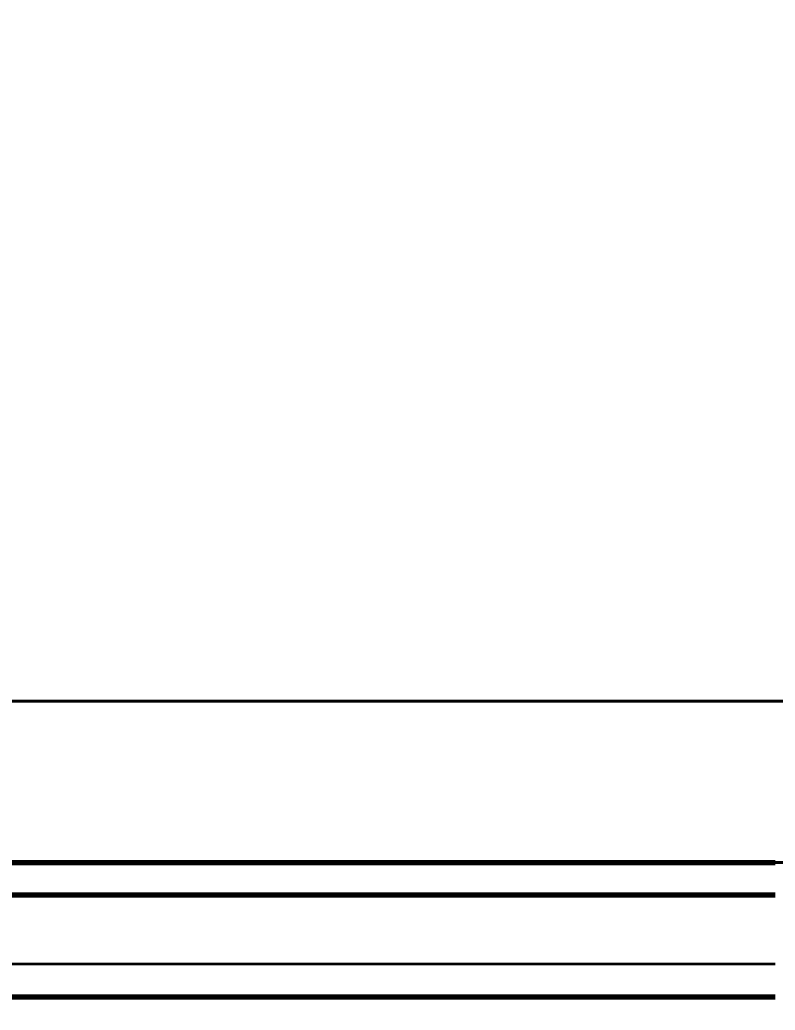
# Model space of a CAD drawing. Header units: millimetres. Extents: x 0 to 1554, y 0 to 420.
# Drawn here: x 92.26 to 106.31, y 305.52 to 323.95 of the extents above; entities that cross this region are included whole.
import ezdxf

# ---------------------------------------------------------------- set-up
doc = ezdxf.new("R2010")
doc.units = ezdxf.units.MM
doc.linetypes.add('IRAM-E-TRAZOS', pattern=[5, 4, -1])
for name, color, linetype, lineweight in [('01-VISIBLE', 7, 'CONTINUOUS', 70), ('02-OCULTA', 4, 'IRAM-E-TRAZOS', 35), ('04-COTA', 3, 'CONTINUOUS', 18)]:
    doc.layers.add(name, color=color, linetype=linetype, lineweight=lineweight)
doc.styles.add('ISO3098', font='isocpeur.ttf')
doc.dimstyles.new('FLAMA-IRAM', dxfattribs={"dimtxt": 3.5, "dimasz": 3.5, "dimexe": 2, "dimexo": 1.5, "dimgap": 1, "dimtad": 1, "dimdec": 1, "dimtxsty": 'ISO3098', "dimblk": 'IRAM_FLECHA', "dimblk1": 'IRAM_FLECHA', "dimblk2": 'IRAM_FLECHA', "dimcen": 2.5, "dimclrd": 256, "dimclre": 256, "dimclrt": 256, "dimazin": 3, "dimtfac": 1, "dimtmove": 0, "dimatfit": 3, "dimlwd": 18, "dimlwe": 18})

# ---------------------------------------------------------------- blocks, each defined once
blk = doc.blocks.new('IRAM_FLECHA')
blk.add_solid([(0, 0), (-1, 0.125), (-1, -0.125)])

msp = doc.modelspace()

# ---------------------------------------------------------------- linework, layer by layer
at = {"layer": '01-VISIBLE'}
for points in [[(92.092, 308.268), (92.293, 308.268), (92.493, 308.268), (92.693, 308.268), (92.893, 308.268), (93.094, 308.268), (93.294, 308.268), (93.494, 308.268), (93.694, 308.268), (93.895, 308.268), (94.095, 308.268), (94.295, 308.268), (94.495, 308.268), (94.696, 308.268), (94.896, 308.268), (95.096, 308.268), (95.296, 308.268), (95.497, 308.268), (95.697, 308.268), (95.897, 308.268), (96.098, 308.268), (96.298, 308.268), (96.498, 308.268), (96.698, 308.268), (96.899, 308.268), (97.099, 308.268), (97.299, 308.268), (97.499, 308.268), (97.7, 308.268), (97.9, 308.268), (98.1, 308.268), (98.3, 308.268), (98.501, 308.268), (98.701, 308.268), (98.901, 308.268), (99.101, 308.268), (99.302, 308.268), (99.502, 308.268), (99.702, 308.268), (99.902, 308.268), (100.103, 308.268), (100.303, 308.268), (100.503, 308.268), (100.704, 308.268), (100.904, 308.268), (101.104, 308.268), (101.304, 308.268), (101.505, 308.268), (101.705, 308.268), (101.905, 308.268), (102.105, 308.268), (102.306, 308.268), (102.506, 308.268), (102.706, 308.268), (102.906, 308.268), (103.107, 308.268), (103.307, 308.268), (103.507, 308.268), (103.707, 308.268), (103.908, 308.268), (104.108, 308.268), (104.308, 308.268), (104.509, 308.268), (104.709, 308.268), (104.909, 308.268), (105.109, 308.268), (105.31, 308.268), (105.51, 308.268), (105.71, 308.268), (105.91, 308.268), (106.111, 308.268), (106.311, 308.268)], [(106.311, 307.658), (106.11, 307.658), (105.91, 307.658), (105.71, 307.658), (105.51, 307.658), (105.309, 307.658), (105.109, 307.658), (104.909, 307.658), (104.709, 307.658), (104.508, 307.658), (104.308, 307.658), (104.108, 307.658), (103.908, 307.658), (103.707, 307.658), (103.507, 307.658), (103.307, 307.658), (103.106, 307.658), (102.906, 307.658), (102.706, 307.658), (102.506, 307.658), (102.305, 307.658), (102.105, 307.658), (101.905, 307.658), (101.705, 307.658), (101.504, 307.658), (101.304, 307.658), (101.104, 307.658), (100.904, 307.658), (100.703, 307.658), (100.503, 307.658), (100.303, 307.658), (100.103, 307.658), (99.902, 307.658), (99.702, 307.658), (99.502, 307.658), (99.301, 307.658), (99.101, 307.658), (98.901, 307.658), (98.701, 307.658), (98.5, 307.658), (98.3, 307.658), (98.1, 307.658), (97.9, 307.658), (97.699, 307.658), (97.499, 307.658), (97.299, 307.658), (97.099, 307.658), (96.898, 307.658), (96.698, 307.658), (96.498, 307.658), (96.297, 307.658), (96.097, 307.658), (95.897, 307.658), (95.697, 307.658), (95.496, 307.658), (95.296, 307.658), (95.096, 307.658), (94.896, 307.658), (94.695, 307.658), (94.495, 307.658), (94.295, 307.658), (94.095, 307.658), (93.894, 307.658), (93.694, 307.658), (93.494, 307.658), (93.294, 307.658), (93.093, 307.658), (92.893, 307.658), (92.693, 307.658), (92.492, 307.658), (92.292, 307.658), (92.092, 307.658)], [(92.092, 305.768), (92.293, 305.768), (92.493, 305.768), (92.693, 305.768), (92.893, 305.768), (93.094, 305.768), (93.294, 305.768), (93.494, 305.768), (93.694, 305.768), (93.895, 305.768), (94.095, 305.768), (94.295, 305.768), (94.495, 305.768), (94.696, 305.768), (94.896, 305.768), (95.096, 305.768), (95.296, 305.768), (95.497, 305.768), (95.697, 305.768), (95.897, 305.768), (96.098, 305.768), (96.298, 305.768), (96.498, 305.768), (96.698, 305.768), (96.899, 305.768), (97.099, 305.768), (97.299, 305.768), (97.499, 305.768), (97.7, 305.768), (97.9, 305.768), (98.1, 305.768), (98.3, 305.768), (98.501, 305.768), (98.701, 305.768), (98.901, 305.768), (99.101, 305.768), (99.302, 305.768), (99.502, 305.768), (99.702, 305.768), (99.902, 305.768), (100.103, 305.768), (100.303, 305.768), (100.503, 305.768), (100.704, 305.768), (100.904, 305.768), (101.104, 305.768), (101.304, 305.768), (101.505, 305.768), (101.705, 305.768), (101.905, 305.768), (102.105, 305.768), (102.306, 305.768), (102.506, 305.768), (102.706, 305.768), (102.906, 305.768), (103.107, 305.768), (103.307, 305.768), (103.507, 305.768), (103.707, 305.768), (103.908, 305.768), (104.108, 305.768), (104.308, 305.768), (104.509, 305.768), (104.709, 305.768), (104.909, 305.768), (105.109, 305.768), (105.31, 305.768), (105.51, 305.768), (105.71, 305.768), (105.91, 305.768), (106.111, 305.768), (106.311, 305.768)]]:
    msp.add_lwpolyline(points, dxfattribs=at)
at = {"layer": '02-OCULTA'}
for points in [[(106.511, 311.268), (106.31, 311.268), (106.11, 311.268), (105.91, 311.268), (105.709, 311.268), (105.509, 311.268), (105.309, 311.268), (105.109, 311.268), (104.908, 311.268), (104.708, 311.268), (104.508, 311.268), (104.308, 311.268), (104.107, 311.268), (103.907, 311.268), (103.707, 311.268), (103.506, 311.268), (103.306, 311.268), (103.106, 311.268), (102.906, 311.268), (102.705, 311.268), (102.505, 311.268), (102.305, 311.268), (102.105, 311.268), (101.904, 311.268), (101.704, 311.268), (101.504, 311.268), (101.303, 311.268), (101.103, 311.268), (100.903, 311.268), (100.703, 311.268), (100.502, 311.268), (100.302, 311.268), (100.102, 311.268), (99.902, 311.268), (99.701, 311.268), (99.501, 311.268), (99.301, 311.268), (99.1, 311.268), (98.9, 311.268), (98.7, 311.268), (98.5, 311.268), (98.299, 311.268), (98.099, 311.268), (97.899, 311.268), (97.698, 311.268), (97.498, 311.268), (97.298, 311.268), (97.098, 311.268), (96.897, 311.268), (96.697, 311.268), (96.497, 311.268), (96.297, 311.268), (96.096, 311.268), (95.896, 311.268), (95.696, 311.268), (95.495, 311.268), (95.295, 311.268), (95.095, 311.268), (94.895, 311.268), (94.694, 311.268), (94.494, 311.268), (94.294, 311.268), (94.094, 311.268), (93.893, 311.268), (93.693, 311.268), (93.493, 311.268), (93.292, 311.268), (93.092, 311.268), (92.892, 311.268), (92.692, 311.268), (92.491, 311.268), (92.291, 311.268), (92.091, 311.268)], [(92.091, 311.268), (92.291, 311.268), (92.491, 311.268), (92.692, 311.268), (92.892, 311.268), (93.092, 311.268), (93.292, 311.268), (93.493, 311.268), (93.693, 311.268), (93.893, 311.268), (94.094, 311.268), (94.294, 311.268), (94.494, 311.268), (94.694, 311.268), (94.895, 311.268), (95.095, 311.268), (95.295, 311.268), (95.495, 311.268), (95.696, 311.268), (95.896, 311.268), (96.096, 311.268), (96.297, 311.268), (96.497, 311.268), (96.697, 311.268), (96.897, 311.268), (97.098, 311.268), (97.298, 311.268), (97.498, 311.268), (97.698, 311.268), (97.899, 311.268), (98.099, 311.268), (98.299, 311.268), (98.5, 311.268), (98.7, 311.268), (98.9, 311.268), (99.1, 311.268), (99.301, 311.268), (99.501, 311.268), (99.701, 311.268), (99.902, 311.268), (100.102, 311.268), (100.302, 311.268), (100.502, 311.268), (100.703, 311.268), (100.903, 311.268), (101.103, 311.268), (101.303, 311.268), (101.504, 311.268), (101.704, 311.268), (101.904, 311.268), (102.105, 311.268), (102.305, 311.268), (102.505, 311.268), (102.705, 311.268), (102.906, 311.268), (103.106, 311.268), (103.306, 311.268), (103.506, 311.268), (103.707, 311.268), (103.907, 311.268), (104.107, 311.268), (104.308, 311.268), (104.508, 311.268), (104.708, 311.268), (104.908, 311.268), (105.109, 311.268), (105.309, 311.268), (105.509, 311.268), (105.709, 311.268), (105.91, 311.268), (106.11, 311.268), (106.31, 311.268), (106.511, 311.268)], [(106.311, 311.268), (106.11, 311.268), (105.91, 311.268), (105.71, 311.268), (105.509, 311.268), (105.309, 311.268), (105.109, 311.268), (104.909, 311.268), (104.708, 311.268), (104.508, 311.268), (104.308, 311.268), (104.108, 311.268), (103.907, 311.268), (103.707, 311.268), (103.507, 311.268), (103.307, 311.268), (103.106, 311.268), (102.906, 311.268), (102.706, 311.268), (102.505, 311.268), (102.305, 311.268), (102.105, 311.268), (101.905, 311.268), (101.704, 311.268), (101.504, 311.268), (101.304, 311.268), (101.104, 311.268), (100.903, 311.268), (100.703, 311.268), (100.503, 311.268), (100.303, 311.268), (100.102, 311.268), (99.902, 311.268), (99.702, 311.268), (99.501, 311.268), (99.301, 311.268), (99.101, 311.268), (98.901, 311.268), (98.7, 311.268), (98.5, 311.268), (98.3, 311.268), (98.1, 311.268), (97.899, 311.268), (97.699, 311.268), (97.499, 311.268), (97.299, 311.268), (97.098, 311.268), (96.898, 311.268), (96.698, 311.268), (96.497, 311.268), (96.297, 311.268), (96.097, 311.268), (95.897, 311.268), (95.696, 311.268), (95.496, 311.268), (95.296, 311.268), (95.096, 311.268), (94.895, 311.268), (94.695, 311.268), (94.495, 311.268), (94.295, 311.268), (94.094, 311.268), (93.894, 311.268), (93.694, 311.268), (93.493, 311.268), (93.293, 311.268), (93.093, 311.268), (92.893, 311.268), (92.692, 311.268), (92.492, 311.268), (92.292, 311.268), (92.092, 311.268)], [(92.092, 311.268), (92.292, 311.268), (92.492, 311.268), (92.692, 311.268), (92.893, 311.268), (93.093, 311.268), (93.293, 311.268), (93.493, 311.268), (93.694, 311.268), (93.894, 311.268), (94.094, 311.268), (94.295, 311.268), (94.495, 311.268), (94.695, 311.268), (94.895, 311.268), (95.096, 311.268), (95.296, 311.268), (95.496, 311.268), (95.696, 311.268), (95.897, 311.268), (96.097, 311.268), (96.297, 311.268), (96.497, 311.268), (96.698, 311.268), (96.898, 311.268), (97.098, 311.268), (97.299, 311.268), (97.499, 311.268), (97.699, 311.268), (97.899, 311.268), (98.1, 311.268), (98.3, 311.268), (98.5, 311.268), (98.7, 311.268), (98.901, 311.268), (99.101, 311.268), (99.301, 311.268), (99.501, 311.268), (99.702, 311.268), (99.902, 311.268), (100.102, 311.268), (100.303, 311.268), (100.503, 311.268), (100.703, 311.268), (100.903, 311.268), (101.104, 311.268), (101.304, 311.268), (101.504, 311.268), (101.704, 311.268), (101.905, 311.268), (102.105, 311.268), (102.305, 311.268), (102.505, 311.268), (102.706, 311.268), (102.906, 311.268), (103.106, 311.268), (103.307, 311.268), (103.507, 311.268), (103.707, 311.268), (103.907, 311.268), (104.108, 311.268), (104.308, 311.268), (104.508, 311.268), (104.708, 311.268), (104.909, 311.268), (105.109, 311.268), (105.309, 311.268), (105.509, 311.268), (105.71, 311.268), (105.91, 311.268), (106.11, 311.268), (106.311, 311.268)], [(106.511, 308.268), (106.31, 308.268), (106.11, 308.268), (105.91, 308.268), (105.709, 308.268), (105.509, 308.268), (105.309, 308.268), (105.109, 308.268), (104.908, 308.268), (104.708, 308.268), (104.508, 308.268), (104.308, 308.268), (104.107, 308.268), (103.907, 308.268), (103.707, 308.268), (103.506, 308.268), (103.306, 308.268), (103.106, 308.268), (102.906, 308.268), (102.705, 308.268), (102.505, 308.268), (102.305, 308.268), (102.105, 308.268), (101.904, 308.268), (101.704, 308.268), (101.504, 308.268), (101.303, 308.268), (101.103, 308.268), (100.903, 308.268), (100.703, 308.268), (100.502, 308.268), (100.302, 308.268), (100.102, 308.268), (99.902, 308.268), (99.701, 308.268), (99.501, 308.268), (99.301, 308.268), (99.1, 308.268), (98.9, 308.268), (98.7, 308.268), (98.5, 308.268), (98.299, 308.268), (98.099, 308.268), (97.899, 308.268), (97.698, 308.268), (97.498, 308.268), (97.298, 308.268), (97.098, 308.268), (96.897, 308.268), (96.697, 308.268), (96.497, 308.268), (96.297, 308.268), (96.096, 308.268), (95.896, 308.268), (95.696, 308.268), (95.495, 308.268), (95.295, 308.268), (95.095, 308.268), (94.895, 308.268), (94.694, 308.268), (94.494, 308.268), (94.294, 308.268), (94.094, 308.268), (93.893, 308.268), (93.693, 308.268), (93.493, 308.268), (93.292, 308.268), (93.092, 308.268), (92.892, 308.268), (92.692, 308.268), (92.491, 308.268), (92.291, 308.268), (92.091, 308.268)], [(92.091, 308.268), (92.291, 308.268), (92.491, 308.268), (92.692, 308.268), (92.892, 308.268), (93.092, 308.268), (93.292, 308.268), (93.493, 308.268), (93.693, 308.268), (93.893, 308.268), (94.094, 308.268), (94.294, 308.268), (94.494, 308.268), (94.694, 308.268), (94.895, 308.268), (95.095, 308.268), (95.295, 308.268), (95.495, 308.268), (95.696, 308.268), (95.896, 308.268), (96.096, 308.268), (96.297, 308.268), (96.497, 308.268), (96.697, 308.268), (96.897, 308.268), (97.098, 308.268), (97.298, 308.268), (97.498, 308.268), (97.698, 308.268), (97.899, 308.268), (98.099, 308.268), (98.299, 308.268), (98.5, 308.268), (98.7, 308.268), (98.9, 308.268), (99.1, 308.268), (99.301, 308.268), (99.501, 308.268), (99.701, 308.268), (99.902, 308.268), (100.102, 308.268), (100.302, 308.268), (100.502, 308.268), (100.703, 308.268), (100.903, 308.268), (101.103, 308.268), (101.303, 308.268), (101.504, 308.268), (101.704, 308.268), (101.904, 308.268), (102.105, 308.268), (102.305, 308.268), (102.505, 308.268), (102.705, 308.268), (102.906, 308.268), (103.106, 308.268), (103.306, 308.268), (103.506, 308.268), (103.707, 308.268), (103.907, 308.268), (104.107, 308.268), (104.308, 308.268), (104.508, 308.268), (104.708, 308.268), (104.908, 308.268), (105.109, 308.268), (105.309, 308.268), (105.509, 308.268), (105.709, 308.268), (105.91, 308.268), (106.11, 308.268), (106.31, 308.268), (106.511, 308.268)], [(106.311, 308.268), (106.11, 308.268), (105.91, 308.268), (105.71, 308.268), (105.509, 308.268), (105.309, 308.268), (105.109, 308.268), (104.909, 308.268), (104.708, 308.268), (104.508, 308.268), (104.308, 308.268), (104.108, 308.268), (103.907, 308.268), (103.707, 308.268), (103.507, 308.268), (103.307, 308.268), (103.106, 308.268), (102.906, 308.268), (102.706, 308.268), (102.505, 308.268), (102.305, 308.268), (102.105, 308.268), (101.905, 308.268), (101.704, 308.268), (101.504, 308.268), (101.304, 308.268), (101.104, 308.268), (100.903, 308.268), (100.703, 308.268), (100.503, 308.268), (100.303, 308.268), (100.102, 308.268), (99.902, 308.268), (99.702, 308.268), (99.501, 308.268), (99.301, 308.268), (99.101, 308.268), (98.901, 308.268), (98.7, 308.268), (98.5, 308.268), (98.3, 308.268), (98.1, 308.268), (97.899, 308.268), (97.699, 308.268), (97.499, 308.268), (97.299, 308.268), (97.098, 308.268), (96.898, 308.268), (96.698, 308.268), (96.497, 308.268), (96.297, 308.268), (96.097, 308.268), (95.897, 308.268), (95.696, 308.268), (95.496, 308.268), (95.296, 308.268), (95.096, 308.268), (94.895, 308.268), (94.695, 308.268), (94.495, 308.268), (94.295, 308.268), (94.094, 308.268), (93.894, 308.268), (93.694, 308.268), (93.493, 308.268), (93.293, 308.268), (93.093, 308.268), (92.893, 308.268), (92.692, 308.268), (92.492, 308.268), (92.292, 308.268), (92.092, 308.268)], [(92.092, 308.268), (92.292, 308.268), (92.492, 308.268), (92.692, 308.268), (92.893, 308.268), (93.093, 308.268), (93.293, 308.268), (93.493, 308.268), (93.694, 308.268), (93.894, 308.268), (94.094, 308.268), (94.295, 308.268), (94.495, 308.268), (94.695, 308.268), (94.895, 308.268), (95.096, 308.268), (95.296, 308.268), (95.496, 308.268), (95.696, 308.268), (95.897, 308.268), (96.097, 308.268), (96.297, 308.268), (96.497, 308.268), (96.698, 308.268), (96.898, 308.268), (97.098, 308.268), (97.299, 308.268), (97.499, 308.268), (97.699, 308.268), (97.899, 308.268), (98.1, 308.268), (98.3, 308.268), (98.5, 308.268), (98.7, 308.268), (98.901, 308.268), (99.101, 308.268), (99.301, 308.268), (99.501, 308.268), (99.702, 308.268), (99.902, 308.268), (100.102, 308.268), (100.303, 308.268), (100.503, 308.268), (100.703, 308.268), (100.903, 308.268), (101.104, 308.268), (101.304, 308.268), (101.504, 308.268), (101.704, 308.268), (101.905, 308.268), (102.105, 308.268), (102.305, 308.268), (102.505, 308.268), (102.706, 308.268), (102.906, 308.268), (103.106, 308.268), (103.307, 308.268), (103.507, 308.268), (103.707, 308.268), (103.907, 308.268), (104.108, 308.268), (104.308, 308.268), (104.508, 308.268), (104.708, 308.268), (104.909, 308.268), (105.109, 308.268), (105.309, 308.268), (105.509, 308.268), (105.71, 308.268), (105.91, 308.268), (106.11, 308.268), (106.311, 308.268)], [(106.311, 308.268), (106.111, 308.268), (105.91, 308.268), (105.71, 308.268), (105.51, 308.268), (105.31, 308.268), (105.109, 308.268), (104.909, 308.268), (104.709, 308.268), (104.509, 308.268), (104.308, 308.268), (104.108, 308.268), (103.908, 308.268), (103.707, 308.268), (103.507, 308.268), (103.307, 308.268), (103.107, 308.268), (102.906, 308.268), (102.706, 308.268), (102.506, 308.268), (102.306, 308.268), (102.105, 308.268), (101.905, 308.268), (101.705, 308.268), (101.505, 308.268), (101.304, 308.268), (101.104, 308.268), (100.904, 308.268), (100.704, 308.268), (100.503, 308.268), (100.303, 308.268), (100.103, 308.268), (99.902, 308.268), (99.702, 308.268), (99.502, 308.268), (99.302, 308.268), (99.101, 308.268), (98.901, 308.268), (98.701, 308.268), (98.501, 308.268), (98.3, 308.268), (98.1, 308.268), (97.9, 308.268), (97.7, 308.268), (97.499, 308.268), (97.299, 308.268), (97.099, 308.268), (96.899, 308.268), (96.698, 308.268), (96.498, 308.268), (96.298, 308.268), (96.098, 308.268), (95.897, 308.268), (95.697, 308.268), (95.497, 308.268), (95.296, 308.268), (95.096, 308.268), (94.896, 308.268), (94.696, 308.268), (94.495, 308.268), (94.295, 308.268), (94.095, 308.268), (93.895, 308.268), (93.694, 308.268), (93.494, 308.268), (93.294, 308.268), (93.094, 308.268), (92.893, 308.268), (92.693, 308.268), (92.493, 308.268), (92.293, 308.268), (92.092, 308.268)], [(106.311, 308.268), (106.11, 308.268), (105.91, 308.268), (105.71, 308.268), (105.509, 308.268), (105.309, 308.268), (105.109, 308.268), (104.909, 308.268), (104.708, 308.268), (104.508, 308.268), (104.308, 308.268), (104.108, 308.268), (103.907, 308.268), (103.707, 308.268), (103.507, 308.268), (103.307, 308.268), (103.106, 308.268), (102.906, 308.268), (102.706, 308.268), (102.505, 308.268), (102.305, 308.268), (102.105, 308.268), (101.905, 308.268), (101.704, 308.268), (101.504, 308.268), (101.304, 308.268), (101.104, 308.268), (100.903, 308.268), (100.703, 308.268), (100.503, 308.268), (100.303, 308.268), (100.102, 308.268), (99.902, 308.268), (99.702, 308.268), (99.501, 308.268), (99.301, 308.268), (99.101, 308.268), (98.901, 308.268), (98.7, 308.268), (98.5, 308.268), (98.3, 308.268), (98.1, 308.268), (97.899, 308.268), (97.699, 308.268), (97.499, 308.268), (97.299, 308.268), (97.098, 308.268), (96.898, 308.268), (96.698, 308.268), (96.497, 308.268), (96.297, 308.268), (96.097, 308.268), (95.897, 308.268), (95.696, 308.268), (95.496, 308.268), (95.296, 308.268), (95.096, 308.268), (94.895, 308.268), (94.695, 308.268), (94.495, 308.268), (94.295, 308.268), (94.094, 308.268), (93.894, 308.268), (93.694, 308.268), (93.493, 308.268), (93.293, 308.268), (93.093, 308.268), (92.893, 308.268), (92.692, 308.268), (92.492, 308.268), (92.292, 308.268), (92.092, 308.268)], [(92.092, 308.268), (92.292, 308.268), (92.492, 308.268), (92.692, 308.268), (92.893, 308.268), (93.093, 308.268), (93.293, 308.268), (93.493, 308.268), (93.694, 308.268), (93.894, 308.268), (94.094, 308.268), (94.295, 308.268), (94.495, 308.268), (94.695, 308.268), (94.895, 308.268), (95.096, 308.268), (95.296, 308.268), (95.496, 308.268), (95.696, 308.268), (95.897, 308.268), (96.097, 308.268), (96.297, 308.268), (96.497, 308.268), (96.698, 308.268), (96.898, 308.268), (97.098, 308.268), (97.299, 308.268), (97.499, 308.268), (97.699, 308.268), (97.899, 308.268), (98.1, 308.268), (98.3, 308.268), (98.5, 308.268), (98.7, 308.268), (98.901, 308.268), (99.101, 308.268), (99.301, 308.268), (99.501, 308.268), (99.702, 308.268), (99.902, 308.268), (100.102, 308.268), (100.303, 308.268), (100.503, 308.268), (100.703, 308.268), (100.903, 308.268), (101.104, 308.268), (101.304, 308.268), (101.504, 308.268), (101.704, 308.268), (101.905, 308.268), (102.105, 308.268), (102.305, 308.268), (102.505, 308.268), (102.706, 308.268), (102.906, 308.268), (103.106, 308.268), (103.307, 308.268), (103.507, 308.268), (103.707, 308.268), (103.907, 308.268), (104.108, 308.268), (104.308, 308.268), (104.508, 308.268), (104.708, 308.268), (104.909, 308.268), (105.109, 308.268), (105.309, 308.268), (105.509, 308.268), (105.71, 308.268), (105.91, 308.268), (106.11, 308.268), (106.311, 308.268)], [(106.312, 307.658), (106.112, 307.658), (105.912, 307.658), (105.711, 307.658), (105.511, 307.658), (105.311, 307.658), (105.111, 307.658), (104.91, 307.658), (104.71, 307.658), (104.51, 307.658), (104.31, 307.658), (104.109, 307.658), (103.909, 307.658), (103.709, 307.658), (103.509, 307.658), (103.308, 307.658), (103.108, 307.658), (102.908, 307.658), (102.708, 307.658), (102.507, 307.658), (102.307, 307.658), (102.107, 307.658), (101.907, 307.658), (101.706, 307.658), (101.506, 307.658), (101.306, 307.658), (101.106, 307.658), (100.906, 307.658), (100.705, 307.658), (100.505, 307.658), (100.305, 307.658), (100.105, 307.658), (99.904, 307.658), (99.704, 307.658), (99.504, 307.658), (99.304, 307.658), (99.103, 307.658), (98.903, 307.658), (98.703, 307.658), (98.503, 307.658), (98.302, 307.658), (98.102, 307.658), (97.902, 307.658), (97.702, 307.658), (97.501, 307.658), (97.301, 307.658), (97.101, 307.658), (96.901, 307.658), (96.7, 307.658), (96.5, 307.658), (96.3, 307.658), (96.1, 307.658), (95.9, 307.658), (95.699, 307.658), (95.499, 307.658), (95.299, 307.658), (95.099, 307.658), (94.898, 307.658), (94.698, 307.658), (94.498, 307.658), (94.298, 307.658), (94.097, 307.658), (93.897, 307.658), (93.697, 307.658), (93.497, 307.658), (93.296, 307.658), (93.096, 307.658), (92.896, 307.658), (92.696, 307.658), (92.495, 307.658), (92.295, 307.658), (92.095, 307.658)], [(92.092, 306.378), (92.292, 306.378), (92.492, 306.378), (92.693, 306.378), (92.893, 306.378), (93.093, 306.378), (93.294, 306.378), (93.494, 306.378), (93.694, 306.378), (93.894, 306.378), (94.095, 306.378), (94.295, 306.378), (94.495, 306.378), (94.695, 306.378), (94.896, 306.378), (95.096, 306.378), (95.296, 306.378), (95.496, 306.378), (95.697, 306.378), (95.897, 306.378), (96.097, 306.378), (96.297, 306.378), (96.498, 306.378), (96.698, 306.378), (96.898, 306.378), (97.099, 306.378), (97.299, 306.378), (97.499, 306.378), (97.699, 306.378), (97.9, 306.378), (98.1, 306.378), (98.3, 306.378), (98.5, 306.378), (98.701, 306.378), (98.901, 306.378), (99.101, 306.378), (99.301, 306.378), (99.502, 306.378), (99.702, 306.378), (99.902, 306.378), (100.103, 306.378), (100.303, 306.378), (100.503, 306.378), (100.703, 306.378), (100.904, 306.378), (101.104, 306.378), (101.304, 306.378), (101.504, 306.378), (101.705, 306.378), (101.905, 306.378), (102.105, 306.378), (102.305, 306.378), (102.506, 306.378), (102.706, 306.378), (102.906, 306.378), (103.106, 306.378), (103.307, 306.378), (103.507, 306.378), (103.707, 306.378), (103.908, 306.378), (104.108, 306.378), (104.308, 306.378), (104.508, 306.378), (104.709, 306.378), (104.909, 306.378), (105.109, 306.378), (105.309, 306.378), (105.51, 306.378), (105.71, 306.378), (105.91, 306.378), (106.11, 306.378), (106.311, 306.378)], [(92.092, 306.378), (92.292, 306.378), (92.492, 306.378), (92.693, 306.378), (92.893, 306.378), (93.093, 306.378), (93.294, 306.378), (93.494, 306.378), (93.694, 306.378), (93.894, 306.378), (94.095, 306.378), (94.295, 306.378), (94.495, 306.378), (94.695, 306.378), (94.896, 306.378), (95.096, 306.378), (95.296, 306.378), (95.496, 306.378), (95.697, 306.378), (95.897, 306.378), (96.097, 306.378), (96.297, 306.378), (96.498, 306.378), (96.698, 306.378), (96.898, 306.378), (97.099, 306.378), (97.299, 306.378), (97.499, 306.378), (97.699, 306.378), (97.9, 306.378), (98.1, 306.378), (98.3, 306.378), (98.5, 306.378), (98.701, 306.378), (98.901, 306.378), (99.101, 306.378), (99.301, 306.378), (99.502, 306.378), (99.702, 306.378), (99.902, 306.378), (100.103, 306.378), (100.303, 306.378), (100.503, 306.378), (100.703, 306.378), (100.904, 306.378), (101.104, 306.378), (101.304, 306.378), (101.504, 306.378), (101.705, 306.378), (101.905, 306.378), (102.105, 306.378), (102.305, 306.378), (102.506, 306.378), (102.706, 306.378), (102.906, 306.378), (103.106, 306.378), (103.307, 306.378), (103.507, 306.378), (103.707, 306.378), (103.908, 306.378), (104.108, 306.378), (104.308, 306.378), (104.508, 306.378), (104.709, 306.378), (104.909, 306.378), (105.109, 306.378), (105.309, 306.378), (105.51, 306.378), (105.71, 306.378), (105.91, 306.378), (106.11, 306.378), (106.311, 306.378)], [(106.311, 305.768), (106.111, 305.768), (105.91, 305.768), (105.71, 305.768), (105.51, 305.768), (105.31, 305.768), (105.109, 305.768), (104.909, 305.768), (104.709, 305.768), (104.509, 305.768), (104.308, 305.768), (104.108, 305.768), (103.908, 305.768), (103.707, 305.768), (103.507, 305.768), (103.307, 305.768), (103.107, 305.768), (102.906, 305.768), (102.706, 305.768), (102.506, 305.768), (102.306, 305.768), (102.105, 305.768), (101.905, 305.768), (101.705, 305.768), (101.505, 305.768), (101.304, 305.768), (101.104, 305.768), (100.904, 305.768), (100.704, 305.768), (100.503, 305.768), (100.303, 305.768), (100.103, 305.768), (99.902, 305.768), (99.702, 305.768), (99.502, 305.768), (99.302, 305.768), (99.101, 305.768), (98.901, 305.768), (98.701, 305.768), (98.501, 305.768), (98.3, 305.768), (98.1, 305.768), (97.9, 305.768), (97.7, 305.768), (97.499, 305.768), (97.299, 305.768), (97.099, 305.768), (96.899, 305.768), (96.698, 305.768), (96.498, 305.768), (96.298, 305.768), (96.098, 305.768), (95.897, 305.768), (95.697, 305.768), (95.497, 305.768), (95.296, 305.768), (95.096, 305.768), (94.896, 305.768), (94.696, 305.768), (94.495, 305.768), (94.295, 305.768), (94.095, 305.768), (93.895, 305.768), (93.694, 305.768), (93.494, 305.768), (93.294, 305.768), (93.094, 305.768), (92.893, 305.768), (92.693, 305.768), (92.493, 305.768), (92.293, 305.768), (92.092, 305.768)], [(106.311, 305.768), (106.11, 305.768), (105.91, 305.768), (105.71, 305.768), (105.509, 305.768), (105.309, 305.768), (105.109, 305.768), (104.909, 305.768), (104.708, 305.768), (104.508, 305.768), (104.308, 305.768), (104.108, 305.768), (103.907, 305.768), (103.707, 305.768), (103.507, 305.768), (103.307, 305.768), (103.106, 305.768), (102.906, 305.768), (102.706, 305.768), (102.505, 305.768), (102.305, 305.768), (102.105, 305.768), (101.905, 305.768), (101.704, 305.768), (101.504, 305.768), (101.304, 305.768), (101.104, 305.768), (100.903, 305.768), (100.703, 305.768), (100.503, 305.768), (100.303, 305.768), (100.102, 305.768), (99.902, 305.768), (99.702, 305.768), (99.501, 305.768), (99.301, 305.768), (99.101, 305.768), (98.901, 305.768), (98.7, 305.768), (98.5, 305.768), (98.3, 305.768), (98.1, 305.768), (97.899, 305.768), (97.699, 305.768), (97.499, 305.768), (97.299, 305.768), (97.098, 305.768), (96.898, 305.768), (96.698, 305.768), (96.497, 305.768), (96.297, 305.768), (96.097, 305.768), (95.897, 305.768), (95.696, 305.768), (95.496, 305.768), (95.296, 305.768), (95.096, 305.768), (94.895, 305.768), (94.695, 305.768), (94.495, 305.768), (94.295, 305.768), (94.094, 305.768), (93.894, 305.768), (93.694, 305.768), (93.493, 305.768), (93.293, 305.768), (93.093, 305.768), (92.893, 305.768), (92.692, 305.768), (92.492, 305.768), (92.292, 305.768), (92.092, 305.768)], [(92.092, 305.768), (92.292, 305.768), (92.492, 305.768), (92.692, 305.768), (92.893, 305.768), (93.093, 305.768), (93.293, 305.768), (93.493, 305.768), (93.694, 305.768), (93.894, 305.768), (94.094, 305.768), (94.295, 305.768), (94.495, 305.768), (94.695, 305.768), (94.895, 305.768), (95.096, 305.768), (95.296, 305.768), (95.496, 305.768), (95.696, 305.768), (95.897, 305.768), (96.097, 305.768), (96.297, 305.768), (96.497, 305.768), (96.698, 305.768), (96.898, 305.768), (97.098, 305.768), (97.299, 305.768), (97.499, 305.768), (97.699, 305.768), (97.899, 305.768), (98.1, 305.768), (98.3, 305.768), (98.5, 305.768), (98.7, 305.768), (98.901, 305.768), (99.101, 305.768), (99.301, 305.768), (99.501, 305.768), (99.702, 305.768), (99.902, 305.768), (100.102, 305.768), (100.303, 305.768), (100.503, 305.768), (100.703, 305.768), (100.903, 305.768), (101.104, 305.768), (101.304, 305.768), (101.504, 305.768), (101.704, 305.768), (101.905, 305.768), (102.105, 305.768), (102.305, 305.768), (102.505, 305.768), (102.706, 305.768), (102.906, 305.768), (103.106, 305.768), (103.307, 305.768), (103.507, 305.768), (103.707, 305.768), (103.907, 305.768), (104.108, 305.768), (104.308, 305.768), (104.508, 305.768), (104.708, 305.768), (104.909, 305.768), (105.109, 305.768), (105.309, 305.768), (105.509, 305.768), (105.71, 305.768), (105.91, 305.768), (106.11, 305.768), (106.311, 305.768)]]:
    msp.add_lwpolyline(points, dxfattribs=at)

# ---------------------------------------------------------------- dimensions: what is measured, and where the dimension line sits
at = {"layer": '04-COTA'}
for base, p1, text in [((42.875, 147.625), (78.875, 147.625), '<>±0,5'), ((60.875, 150.375), (78.875, 150.375), '<>±0,5'), ((69.875, 308.268), (78.875, 308.268), '<>±0,3')]:
    msp.add_linear_dim(base=base, p1=p1, p2=(107.875, 342.375), angle=90, text=text, dimstyle='FLAMA-IRAM', override={"dimlfac": 2}, dxfattribs=at).render()

doc.saveas('drawing.dxf')
